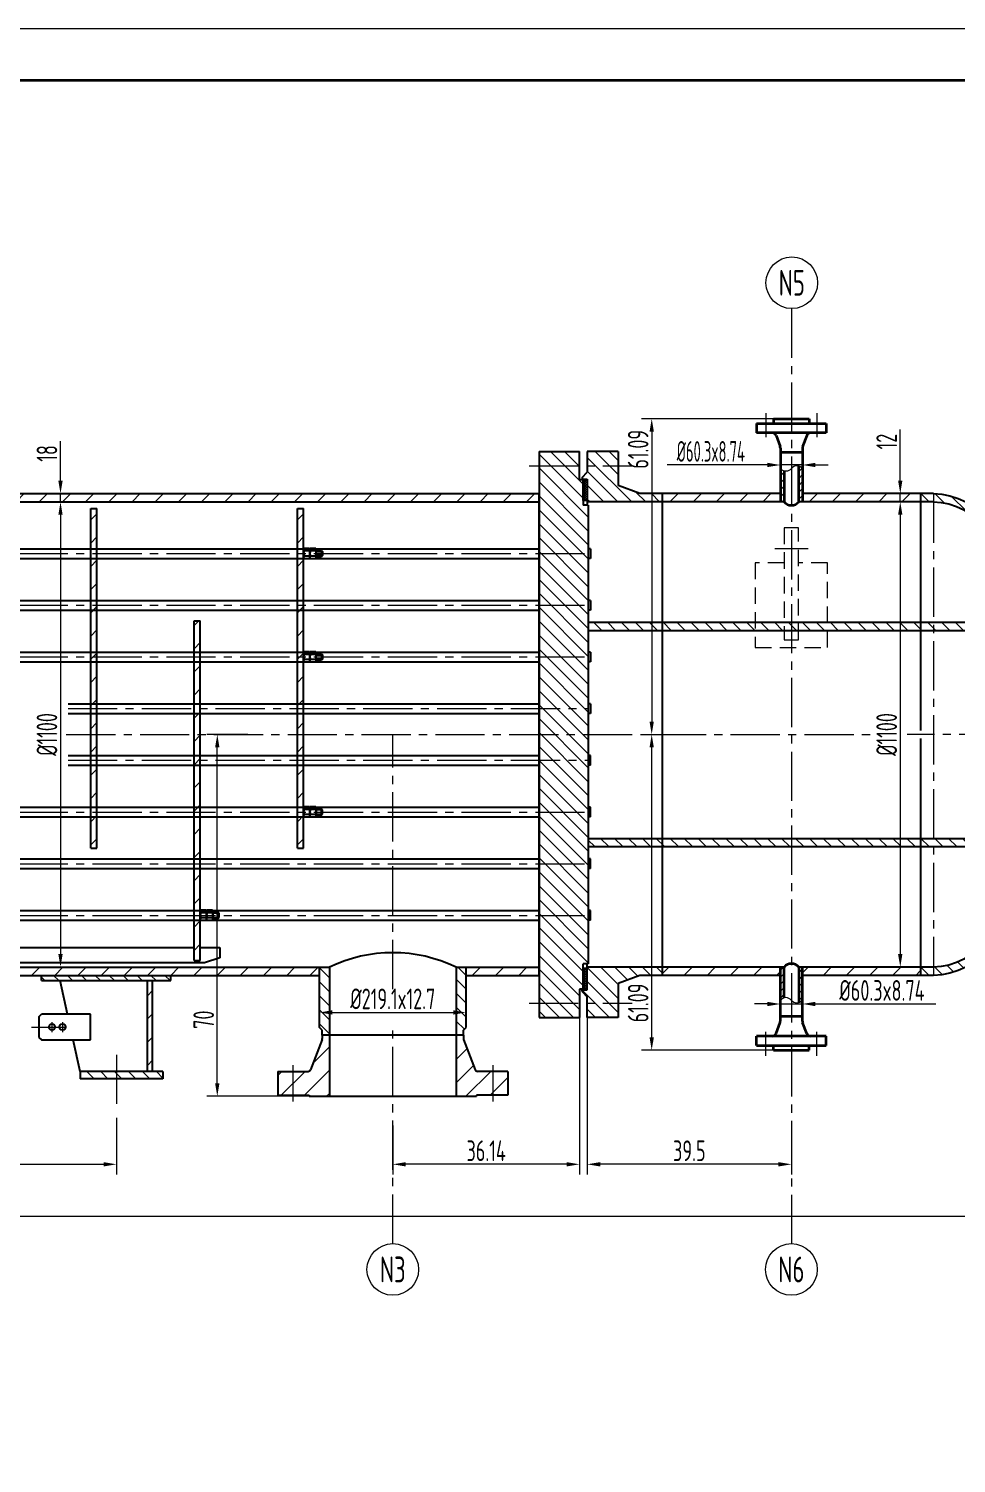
# Model space of a CAD drawing. Header units: millimetres. Extents: x 5765 to 6606, y -201 to 393.
# Drawn here: x 6143.3 to 6322.8, y 115.9 to 393.4 of the extents above; entities that cross this region are included whole.
import ezdxf
from ezdxf.enums import TextEntityAlignment as Align

# ---------------------------------------------------------------- set-up
doc = ezdxf.new("R2010")
doc.units = ezdxf.units.MM
doc.linetypes.add('CENTER2', pattern=[28.575, 19.05, -3.175, 3.175, -3.175])
doc.linetypes.add('DASHED2', pattern=[9.525, 6.35, -3.175])
for name, color, linetype, lineweight in [('1粗实线', 7, 'Continuous', 35), ('2细实线', 3, 'Continuous', 13), ('3中心线', 1, 'CENTER2', 13), ('4虚线', 4, 'DASHED2', 13), ('6剖面线', 6, 'Continuous', 13), ('7文本', 2, 'Continuous', 13), ('8标注', 3, 'Continuous', 13), ('9图表', 4, 'Continuous', 13)]:
    doc.layers.add(name, color=color, linetype=linetype, lineweight=lineweight)
doc.styles.add('lanpec', font='bpec_e.shx', dxfattribs={"width": 0.75, "bigfont": 'hztxt.shx'})
doc.styles.add('lanpec-dim', font='bpec_e.shx', dxfattribs={"width": 0.75})
doc.dimstyles.new('lanpec', dxfattribs={"dimtxt": 4, "dimasz": 2.5, "dimexe": 2, "dimexo": 0, "dimtad": 1, "dimdsep": 46, "dimtxsty": 'lanpec-dim', "dimcen": 2.5, "dimclrd": 256, "dimclre": 256, "dimclrt": 256, "dimazin": 0, "dimtfac": 1, "dimtmove": 0, "dimatfit": 3, "dimfxl": 1, "dimlwd": -1, "dimlwe": -1, "dimarcsym": 0})
doc.dimstyles.new('lanpec$0', dxfattribs={"dimscale": 10, "dimtxt": 4, "dimasz": 2.5, "dimexe": 2, "dimexo": 0, "dimtad": 1, "dimdec": 1, "dimdsep": 46, "dimtxsty": 'lanpec-dim', "dimcen": 0.09, "dimclrd": 256, "dimclre": 256, "dimclrt": 256, "dimadec": 1, "dimazin": 0, "dimtfac": 0.707, "dimtdec": 1, "dimtmove": 0, "dimatfit": 3, "dimfxl": 1, "dimarcsym": 0})
pattern_1 = [(45, (5981.8217, 1242.9723), (-2.245064, 2.245064), [])]
pattern_2 = [(135, (5996.1217, 1242.9723), (-1.3470384, -1.3470384), [])]
pattern_3 = [(45, (5996.1217, 1242.9723), (-2.245064, 2.245064), [])]
pattern_4 = [(45, (4350.70915, 1242.1213), (-0.6735192, 0.6735192), [])]
pattern_5 = [(135, (-637.41, 31.9584), (-1.3470384, -1.3470384), [])]

# ---------------------------------------------------------------- blocks, each defined once
blk = doc.blocks.new('A1')
at = {"layer": '1粗实线'}
blk.add_lwpolyline([(-816, 10), (-10, 10), (-10, 584), (-816, 584)], close=True, dxfattribs=at)
at = {"layer": '9图表'}
blk.add_lwpolyline([(-841, 0), (0, 0), (0, 594), (-841, 594)], close=True, dxfattribs=at)
blk = doc.blocks.new('*D58')
at = {"layer": '8标注', "transparency": 16777216}
for p, q in [((6149.42, 301.89), (6151.42, 301.89)), ((6149.42, 299.39), (6149.42, 214.39)), ((6149.42, 211.89), (6151.42, 211.89))]:
    blk.add_line(p, q, dxfattribs=at)
for points in [[(6149.01, 299.39), (6149.84, 299.39), (6149.42, 301.89)], [(6149.01, 214.39), (6149.84, 214.39), (6149.42, 211.89)]]:
    blk.add_solid(points, dxfattribs=at)
at = {"layer": 'Defpoints', "color": 0, "transparency": 16777216}
for p in [(6149.42, 301.89), (6149.42, 211.89), (6149.42, 211.89)]:
    blk.add_point(p, dxfattribs=at)
at = {"layer": '8标注', "transparency": 16777216, "insert": (6146.8, 256.89), "char_height": 4, "attachment_point": 5, "rotation": 90, "style": 'lanpec-dim'}
blk.add_mtext('%%C1100', dxfattribs=at)
blk = doc.blocks.new('*D59')
at = {"layer": '8标注', "transparency": 16777216}
for p, q in [((6149.42, 305.99), (6149.42, 313.61)), ((6153.42, 303.49), (6147.42, 303.49)), ((6149.42, 301.89), (6149.42, 303.49)), ((6153.42, 301.89), (6147.42, 301.89)), ((6149.42, 299.39), (6149.42, 296.89))]:
    blk.add_line(p, q, dxfattribs=at)
for points in [[(6149.01, 305.99), (6149.84, 305.99), (6149.42, 303.49)], [(6149.01, 299.39), (6149.84, 299.39), (6149.42, 301.89)]]:
    blk.add_solid(points, dxfattribs=at)
at = {"layer": 'Defpoints', "color": 0, "transparency": 16777216}
for p in [(6149.42, 303.49), (6153.42, 303.49), (6153.42, 301.89)]:
    blk.add_point(p, dxfattribs=at)
at = {"layer": '8标注', "transparency": 16777216, "insert": (6146.8, 311.27), "char_height": 4, "attachment_point": 5, "rotation": 90, "style": 'lanpec-dim'}
blk.add_mtext('18', dxfattribs=at)
blk = doc.blocks.new('*D64')
at = {"layer": '8标注', "transparency": 16777216}
for p, q in [((6199.56, 203.11), (6199.56, 205.11)), ((6202.06, 203.11), (6225.43, 203.11)), ((6227.93, 201.72), (6227.93, 205.11))]:
    blk.add_line(p, q, dxfattribs=at)
for points in [[(6202.06, 203.53), (6202.06, 202.69), (6199.56, 203.11)], [(6225.43, 203.53), (6225.43, 202.69), (6227.93, 203.11)]]:
    blk.add_solid(points, dxfattribs=at)
at = {"layer": 'Defpoints', "color": 0, "transparency": 16777216}
for p in [(6199.56, 203.11), (6227.93, 203.11), (6227.93, 201.72)]:
    blk.add_point(p, dxfattribs=at)
at = {"layer": '8标注', "transparency": 16777216, "insert": (6213.74, 205.74), "char_height": 4, "attachment_point": 5, "style": 'lanpec-dim'}
blk.add_mtext('%%C219.1x12.7', dxfattribs=at)
blk = doc.blocks.new('*D66')
at = {"layer": '8标注', "transparency": 16777216}
for p, q in [((6311.96, 301.89), (6313.96, 301.89)), ((6311.96, 299.39), (6311.96, 214.39)), ((6311.96, 211.89), (6313.96, 211.89))]:
    blk.add_line(p, q, dxfattribs=at)
for points in [[(6311.54, 299.39), (6312.37, 299.39), (6311.96, 301.89)], [(6311.54, 214.39), (6312.37, 214.39), (6311.96, 211.89)]]:
    blk.add_solid(points, dxfattribs=at)
at = {"layer": 'Defpoints', "color": 0, "transparency": 16777216}
for p in [(6311.96, 301.89), (6311.96, 211.89), (6311.96, 211.89)]:
    blk.add_point(p, dxfattribs=at)
at = {"layer": '8标注', "transparency": 16777216, "insert": (6309.33, 256.89), "char_height": 4, "attachment_point": 5, "rotation": 90, "style": 'lanpec-dim'}
blk.add_mtext('%%C1100', dxfattribs=at)
blk = doc.blocks.new('*D67')
at = {"layer": '8标注', "transparency": 16777216}
for p, q in [((6311.96, 305.99), (6311.96, 315.91)), ((6308.53, 303.49), (6313.96, 303.49)), ((6311.96, 301.89), (6311.96, 303.49)), ((6308.53, 301.89), (6313.96, 301.89)), ((6311.96, 299.39), (6311.96, 296.89))]:
    blk.add_line(p, q, dxfattribs=at)
for points in [[(6311.54, 305.99), (6312.37, 305.99), (6311.96, 303.49)], [(6311.54, 299.39), (6312.37, 299.39), (6311.96, 301.89)]]:
    blk.add_solid(points, dxfattribs=at)
at = {"layer": 'Defpoints', "color": 0, "transparency": 16777216}
for p in [(6308.53, 303.49), (6311.96, 303.49), (6308.53, 301.89)]:
    blk.add_point(p, dxfattribs=at)
at = {"layer": '8标注', "transparency": 16777216, "insert": (6309.33, 313.56), "char_height": 4, "attachment_point": 5, "rotation": 90, "style": 'lanpec-dim'}
blk.add_mtext('12', dxfattribs=at)
blk = doc.blocks.new('*D44')
at = {"layer": '8标注', "transparency": 16777216}
for p, q in [((6288.75, 204.75), (6288.75, 206.75)), ((6293.02, 203.69), (6293.02, 206.75)), ((6286.25, 204.75), (6283.75, 204.75)), ((6288.75, 204.75), (6293.02, 204.75)), ((6295.52, 204.75), (6318.83, 204.75))]:
    blk.add_line(p, q, dxfattribs=at)
for points in [[(6286.25, 205.16), (6286.25, 204.33), (6288.75, 204.75)], [(6295.52, 205.16), (6295.52, 204.33), (6293.02, 204.75)]]:
    blk.add_solid(points, dxfattribs=at)
at = {"layer": 'Defpoints', "color": 0, "transparency": 16777216}
for p in [(6288.75, 204.75), (6288.75, 204.75), (6293.02, 203.69)]:
    blk.add_point(p, dxfattribs=at)
at = {"layer": '8标注', "transparency": 16777216, "insert": (6308.42, 207.37), "char_height": 4, "attachment_point": 5, "style": 'lanpec-dim'}
blk.add_mtext('%%C60.3x8.74', dxfattribs=at)
blk = doc.blocks.new('管口号')
at = {"layer": '2细实线'}
blk.add_circle((0, 5), 5, dxfattribs=at)
at = {"layer": '7文本', "style": 'lanpec', "width": 0.75}
blk.add_attdef('N', text='', height=5, dxfattribs=at).set_placement((0, 5), align=Align.MIDDLE_CENTER)
blk = doc.blocks.new('*D70')
at = {"layer": '8标注', "transparency": 16777216}
for p, q in [((5837.39, 256.89), (5837.39, 161.68)), ((6342.48, 256.89), (6342.48, 161.68)), ((5839.89, 163.68), (6339.98, 163.68))]:
    blk.add_line(p, q, dxfattribs=at)
for points in [[(5839.89, 164.1), (5839.89, 163.26), (5837.39, 163.68)], [(6339.98, 164.1), (6339.98, 163.26), (6342.48, 163.68)]]:
    blk.add_solid(points, dxfattribs=at)
at = {"layer": 'Defpoints', "color": 0, "transparency": 16777216}
for p in [(5837.39, 256.89), (6342.48, 256.89), (6342.48, 163.68)]:
    blk.add_point(p, dxfattribs=at)
at = {"layer": '8标注', "transparency": 16777216, "insert": (6089.94, 166.3), "char_height": 4, "attachment_point": 5, "style": 'lanpec-dim'}
blk.add_mtext('505.09', dxfattribs=at)
blk = doc.blocks.new('*D45')
at = {"layer": '8标注', "transparency": 16777216}
for p, q in [((6160.25, 182.73), (6160.25, 171.73)), ((6019.62, 173.73), (6019.62, 175.73)), ((6022.12, 173.73), (6157.75, 173.73))]:
    blk.add_line(p, q, dxfattribs=at)
for points in [[(6022.12, 174.15), (6022.12, 173.31), (6019.62, 173.73)], [(6157.75, 174.15), (6157.75, 173.31), (6160.25, 173.73)]]:
    blk.add_solid(points, dxfattribs=at)
at = {"layer": 'Defpoints', "color": 0, "transparency": 16777216}
for p in [(6160.25, 182.73), (6019.62, 173.73), (6160.25, 173.73)]:
    blk.add_point(p, dxfattribs=at)
at = {"layer": '8标注', "transparency": 16777216, "insert": (6089.94, 176.35), "char_height": 4, "attachment_point": 5, "style": 'lanpec-dim'}
blk.add_mtext('140.63', dxfattribs=at)
blk = doc.blocks.new('*D47')
at = {"layer": '8标注', "transparency": 16777216}
for p, q in [((6251.38, 202.14), (6251.38, 171.73)), ((6290.88, 179.81), (6290.88, 171.73)), ((6288.38, 173.73), (6253.88, 173.73))]:
    blk.add_line(p, q, dxfattribs=at)
for points in [[(6253.88, 174.15), (6253.88, 173.31), (6251.38, 173.73)], [(6288.38, 174.15), (6288.38, 173.31), (6290.88, 173.73)]]:
    blk.add_solid(points, dxfattribs=at)
at = {"layer": 'Defpoints', "color": 0, "transparency": 16777216}
for p in [(6251.38, 202.14), (6290.88, 179.81), (6251.38, 173.73)]:
    blk.add_point(p, dxfattribs=at)
at = {"layer": '8标注', "transparency": 16777216, "insert": (6271.13, 176.35), "char_height": 4, "attachment_point": 5, "style": 'lanpec-dim'}
blk.add_mtext('39.5', dxfattribs=at)
blk = doc.blocks.new('*D48')
at = {"layer": '8标注', "transparency": 16777216}
for p, q in [((6249.88, 202.14), (6249.88, 171.73)), ((6213.74, 181.25), (6213.74, 171.73)), ((6247.38, 173.73), (6216.24, 173.73))]:
    blk.add_line(p, q, dxfattribs=at)
for points in [[(6216.24, 174.15), (6216.24, 173.31), (6213.74, 173.73)], [(6247.38, 174.15), (6247.38, 173.31), (6249.88, 173.73)]]:
    blk.add_solid(points, dxfattribs=at)
at = {"layer": 'Defpoints', "color": 0, "transparency": 16777216}
for p in [(6249.88, 202.14), (6213.74, 181.25), (6213.74, 173.73)]:
    blk.add_point(p, dxfattribs=at)
at = {"layer": '8标注', "transparency": 16777216, "insert": (6231.81, 176.35), "char_height": 4, "attachment_point": 5, "style": 'lanpec-dim'}
blk.add_mtext('36.14', dxfattribs=at)
blk = doc.blocks.new('*D53')
at = {"layer": '8标注', "transparency": 16777216}
for p, q in [((6185.71, 256.89), (6177.77, 256.89)), ((6179.77, 189.39), (6179.77, 254.39)), ((6198.68, 186.89), (6177.77, 186.89))]:
    blk.add_line(p, q, dxfattribs=at)
for points in [[(6179.35, 254.39), (6180.19, 254.39), (6179.77, 256.89)], [(6179.35, 189.39), (6180.19, 189.39), (6179.77, 186.89)]]:
    blk.add_solid(points, dxfattribs=at)
at = {"layer": 'Defpoints', "color": 0, "transparency": 16777216}
for p in [(6179.77, 256.89), (6185.71, 256.89), (6198.68, 186.89)]:
    blk.add_point(p, dxfattribs=at)
at = {"layer": '8标注', "transparency": 16777216, "insert": (6177.15, 201.71), "char_height": 4, "attachment_point": 5, "rotation": 90, "style": 'lanpec-dim'}
blk.add_mtext('70', dxfattribs=at)
blk = doc.blocks.new('*D54')
at = {"layer": '8标注', "transparency": 16777216}
for p, q in [((6287.45, 317.98), (6261.85, 317.98)), ((6263.85, 315.48), (6263.85, 259.39)), ((6262.51, 256.89), (6265.85, 256.89))]:
    blk.add_line(p, q, dxfattribs=at)
for points in [[(6263.43, 315.48), (6264.27, 315.48), (6263.85, 317.98)], [(6263.43, 259.39), (6264.27, 259.39), (6263.85, 256.89)]]:
    blk.add_solid(points, dxfattribs=at)
at = {"layer": 'Defpoints', "color": 0, "transparency": 16777216}
for p in [(6287.45, 317.98), (6262.51, 256.89), (6263.85, 256.89)]:
    blk.add_point(p, dxfattribs=at)
at = {"layer": '8标注', "transparency": 16777216, "insert": (6261.23, 312.07), "char_height": 4, "attachment_point": 5, "rotation": 90, "style": 'lanpec-dim'}
blk.add_mtext('61.09', dxfattribs=at)
blk = doc.blocks.new('*D55')
at = {"layer": '8标注', "transparency": 16777216}
for p, q in [((6262.51, 256.89), (6265.85, 256.89)), ((6263.85, 198.3), (6263.85, 254.39)), ((6288.23, 195.8), (6261.85, 195.8))]:
    blk.add_line(p, q, dxfattribs=at)
for points in [[(6263.43, 254.39), (6264.27, 254.39), (6263.85, 256.89)], [(6263.43, 198.3), (6264.27, 198.3), (6263.85, 195.8)]]:
    blk.add_solid(points, dxfattribs=at)
at = {"layer": 'Defpoints', "color": 0, "transparency": 16777216}
for p in [(6262.51, 256.89), (6263.85, 256.89), (6288.23, 195.8)]:
    blk.add_point(p, dxfattribs=at)
at = {"layer": '8标注', "transparency": 16777216, "insert": (6261.23, 204.95), "char_height": 4, "attachment_point": 5, "rotation": 90, "style": 'lanpec-dim'}
blk.add_mtext('61.09', dxfattribs=at)
blk = doc.blocks.new('*D57')
at = {"layer": '8标注', "transparency": 16777216}
for p, q in [((6288.75, 309.03), (6288.75, 311.03)), ((6286.25, 309.03), (6266.85, 309.03)), ((6293.02, 309.03), (6288.75, 309.03)), ((6293.02, 310.09), (6293.02, 307.03)), ((6295.52, 309.03), (6298.02, 309.03))]:
    blk.add_line(p, q, dxfattribs=at)
for points in [[(6286.25, 309.45), (6286.25, 308.62), (6288.75, 309.03)], [(6295.52, 309.45), (6295.52, 308.62), (6293.02, 309.03)]]:
    blk.add_solid(points, dxfattribs=at)
at = {"layer": 'Defpoints', "color": 0, "transparency": 16777216}
for p in [(6288.75, 309.03), (6288.75, 309.03), (6293.02, 310.09)]:
    blk.add_point(p, dxfattribs=at)
at = {"layer": '8标注', "transparency": 16777216, "insert": (6275.3, 311.66), "char_height": 4, "attachment_point": 5, "style": 'lanpec-dim'}
blk.add_mtext('{\\W0.6;%%C60.3x8.74}', dxfattribs=at)

msp = doc.modelspace()

# ---------------------------------------------------------------- hatches: boundary and pattern name
at = {"layer": '6剖面线'}
h = msp.add_hatch(dxfattribs=at)
h.set_pattern_fill('ANSI31', color=256, scale=0.6, angle=90, style=0)
h.set_pattern_definition([(135, (721.97, -343.5716), (-1.3470384, -1.3470384), [])])
h.paths.add_polyline_path([(6242.084, 311.639), (6249.884, 311.639), (6249.884, 308.889), (6242.084, 308.889)])
h.paths.add_polyline_path([(6242.084, 303.489), (6242.084, 308.889), (6249.884, 308.889), (6249.884, 306.139), (6250.584, 306.139), (6250.584, 302.139), (6250.584, 301.239), (6251.584, 301.239), (6251.584, 291.889), (6242.084, 291.889)])
h.paths.add_polyline_path([(6242.084, 291.889), (6251.584, 291.889), (6251.584, 281.889), (6242.084, 281.889)])
h.paths.add_polyline_path([(6242.084, 281.889), (6251.584, 281.889), (6251.584, 271.889), (6242.084, 271.889)])
h.paths.add_polyline_path([(6242.084, 271.889), (6251.584, 271.889), (6251.584, 261.889), (6242.084, 261.889)])
h.paths.add_polyline_path([(6242.084, 261.889), (6251.584, 261.889), (6251.584, 256.889), (6242.084, 256.889)])
h.paths.add_polyline_path([(6242.084, 256.889), (6251.584, 256.889), (6251.584, 251.889), (6242.084, 251.889)])
h.paths.add_polyline_path([(6242.084, 251.889), (6251.584, 251.889), (6251.584, 241.889), (6242.084, 241.889)])
h.paths.add_polyline_path([(6242.084, 241.889), (6251.584, 241.889), (6251.584, 231.889), (6242.084, 231.889)])
h.paths.add_polyline_path([(6242.084, 231.889), (6251.584, 231.889), (6251.584, 221.889), (6242.084, 221.889)])
h.paths.add_polyline_path([(6242.084, 221.889), (6251.584, 221.889), (6251.584, 212.539), (6250.584, 212.539), (6250.584, 207.639), (6249.884, 207.639), (6249.884, 204.889), (6242.084, 204.889)])
h.paths.add_polyline_path([(6242.084, 204.889), (6249.884, 204.889), (6249.884, 202.139), (6242.084, 202.139)])
h = msp.add_hatch(dxfattribs=at)
h.set_pattern_fill('ANSI31', color=256, scale=0.6, angle=90, style=0)
h.set_pattern_definition([(135, (-65381.8216, -31473.8235), (-1.34703842, -1.34703842), [])])
h.paths.add_polyline_path([(6251.384, 308.889), (6251.384, 311.639), (6257.384, 311.639), (6257.384, 308.889)])
h.paths.add_polyline_path([(6257.384, 308.889), (6257.384, 305.089), (6261.584, 303.489), (6265.884, 303.489), (6265.884, 301.889), (6251.384, 301.889), (6251.384, 306.289), (6250.384, 306.289), (6250.384, 306.639), (6251.384, 307.639), (6251.384, 308.889)])
h = msp.add_hatch(dxfattribs=at)
h.set_pattern_fill('ANSI31', color=256, scale=0.3, style=0)
h.set_pattern_definition(pattern_4)
h.paths.add_polyline_path([(6292.3, 308.829, -0.1674325), (6293.02, 308.341), (6293.02, 301.889), (6292.3, 301.889)])
h.paths.add_polyline_path([(6288.748, 308.341, 0.1674325), (6289.468, 307.853), (6289.468, 301.889), (6288.748, 301.889)])
h = msp.add_hatch(dxfattribs=at)
h.set_pattern_fill('ANSI37', color=256, scale=0.1, style=0)
h.set_pattern_definition([(45, (4714.00433, 1235.7522), (-0.224506403, 0.224506403), []), (135, (4714.00433, 1235.7522), (-0.224506403, -0.224506403), [])])
h.paths.add_polyline_path([(6251.384, 302.139), (6250.584, 302.139), (6250.584, 306.139), (6251.384, 306.139)])
h = msp.add_hatch(dxfattribs=at)
h.set_pattern_fill('ANSI31', color=256, style=0)
h.set_pattern_definition(pattern_1)
h.paths.add_polyline_path([(6215.879, 303.489), (6215.879, 301.889), (6242.084, 301.889), (6242.084, 303.489)])
h.paths.add_polyline_path([(6215.879, 301.889), (6215.879, 303.489), (6040.832, 303.489), (6040.832, 301.889)])
h = msp.add_hatch(dxfattribs=at)
h.set_pattern_fill('ANSI31', color=256, style=0)
h.set_pattern_definition(pattern_3)
h.paths.add_polyline_path([(6293.02, 303.489), (6293.02, 301.889), (6315.884, 301.889), (6315.884, 303.489)])
h.paths.add_polyline_path([(6288.748, 301.889), (6288.748, 303.489), (6265.884, 303.489), (6265.884, 301.889)])
h = msp.add_hatch(dxfattribs=at)
h.set_pattern_fill('ANSI31', color=256, scale=0.6, angle=90, style=0)
h.set_pattern_definition(pattern_2)
edge = h.paths.add_edge_path()
edge.add_ellipse((6318.384, 256.889), major_axis=(0, 45), ratio=0.5, start_angle=270, end_angle=360)
edge.add_line((6318.384, 301.889), (6318.384, 303.489))
edge.add_ellipse((6318.384, 256.889), major_axis=(0, 46.6), ratio=0.5171674, start_angle=270, end_angle=360, ccw=False)
edge.add_line((6342.484, 256.889), (6340.884, 256.889))
h.paths.add_polyline_path([(6315.884, 301.889), (6315.884, 303.489), (6318.384, 303.489), (6318.384, 301.889)])
edge = h.paths.add_edge_path()
edge.add_ellipse((6318.384, 256.889), major_axis=(0, 45), ratio=0.5, start_angle=180, end_angle=270)
edge.add_line((6340.884, 256.889), (6342.484, 256.889))
edge.add_ellipse((6318.384, 256.889), major_axis=(0, 46.6), ratio=0.5171674, start_angle=180, end_angle=270, ccw=False)
edge.add_line((6318.384, 210.289), (6318.384, 211.889))
h.paths.add_polyline_path([(6318.384, 211.889), (6318.384, 210.289), (6315.884, 210.289), (6315.884, 211.889)])
h = msp.add_hatch(dxfattribs=at)
h.set_pattern_fill('ANSI31', color=256, style=0)
h.set_pattern_definition(pattern_1)
h.paths.add_polyline_path([(6155.284, 234.889), (6156.484, 234.889), (6156.484, 300.589), (6155.284, 300.589)])
h = msp.add_hatch(dxfattribs=at)
h.set_pattern_fill('ANSI31', color=256, style=0)
h.set_pattern_definition([(45, (6021.8217, 1242.9723), (-2.245064, 2.245064), [])])
h.paths.add_polyline_path([(6195.284, 234.889), (6196.484, 234.889), (6196.484, 300.589), (6195.284, 300.589)])
h = msp.add_hatch(dxfattribs=at)
h.set_pattern_fill('ANSI31', color=256, style=0)
h.set_pattern_definition(pattern_1)
h.paths.add_polyline_path([(6176.484, 278.889), (6175.284, 278.889), (6175.284, 213.189), (6176.484, 213.189)])
h = msp.add_hatch(dxfattribs=at)
h.set_pattern_fill('ANSI31', color=256, scale=0.6, angle=90, style=0)
h.set_pattern_definition(pattern_5)
h.paths.add_polyline_path([(6297.473, 278.589), (6269.973, 278.589), (6269.973, 277.789), (6297.473, 277.789)])
h.paths.add_polyline_path([(6297.473, 277.789), (6269.973, 277.789), (6269.973, 276.989), (6297.473, 276.989)])
h.paths.add_polyline_path([(6322.473, 278.589), (6297.473, 278.589), (6297.473, 277.789), (6322.473, 277.789)])
h.paths.add_polyline_path([(6322.473, 277.789), (6297.473, 277.789), (6297.473, 276.989), (6322.473, 276.989)])
h.paths.add_polyline_path([(6338.095, 278.589), (6322.473, 278.589), (6322.473, 277.789), (6338.301, 277.823)])
h.paths.add_polyline_path([(6338.301, 277.823), (6322.473, 277.789), (6322.473, 276.989), (6338.515, 276.989)])
h.paths.add_polyline_path([(6251.584, 277.789), (6251.584, 276.989), (6269.973, 276.989), (6269.973, 277.789)])
h.paths.add_polyline_path([(6251.584, 278.589), (6251.584, 277.789), (6269.973, 277.789), (6269.973, 278.589)])
h = msp.add_hatch(dxfattribs=at)
h.set_pattern_fill('ANSI31', color=256, scale=0.6, angle=90, style=0)
h.set_pattern_definition(pattern_5)
h.paths.add_polyline_path([(6297.473, 235.189), (6269.973, 235.189), (6269.973, 235.989), (6297.473, 235.989)])
h.paths.add_polyline_path([(6297.473, 235.989), (6269.973, 235.989), (6269.973, 236.789), (6297.473, 236.789)])
h.paths.add_polyline_path([(6322.473, 235.189), (6297.473, 235.189), (6297.473, 235.989), (6322.473, 235.989)])
h.paths.add_polyline_path([(6322.473, 235.989), (6297.473, 235.989), (6297.473, 236.789), (6322.473, 236.789)])
h.paths.add_polyline_path([(6338.095, 235.189), (6322.473, 235.189), (6322.473, 235.989), (6338.301, 235.956)])
h.paths.add_polyline_path([(6338.301, 235.956), (6322.473, 235.989), (6322.473, 236.789), (6338.515, 236.789)])
h.paths.add_polyline_path([(6251.584, 235.989), (6251.584, 236.789), (6269.973, 236.789), (6269.973, 235.989)])
h.paths.add_polyline_path([(6251.584, 235.189), (6251.584, 235.989), (6269.973, 235.989), (6269.973, 235.189)])
h = msp.add_hatch(dxfattribs=at)
h.set_pattern_fill('ANSI31', color=256, style=0)
h.set_pattern_definition([(45, (4699.7043, 1235.7522), (-2.245064, 2.245064), [])])
h.paths.add_polyline_path([(6242.084, 211.889), (6227.927, 211.889), (6227.927, 210.289), (6242.084, 210.289)])
h.paths.add_polyline_path([(6199.559, 210.289), (6199.559, 211.889), (6040.832, 211.889), (6040.832, 210.289), (6113.511, 210.289), (6114.425, 210.289), (6116.139, 210.289), (6117.993, 210.289), (6118.767, 210.289)])
h = msp.add_hatch(dxfattribs=at)
h.set_pattern_fill('ANSI31', color=256, scale=0.6, angle=90, style=0)
h.set_pattern_definition([(135, (6199.7634, 203.4235), (-1.34704, -1.34704), [])])
h.paths.add_polyline_path([(6200.093, 211.889), (6199.559, 211.889), (6199.559, 200.184), (6200.093, 199.65)])
h.paths.add_polyline_path([(6227.927, 211.889), (6227.393, 211.889), (6227.393, 199.65), (6227.927, 200.184)])
h.paths.add_polyline_path([(6201.493, 198.689), (6200.093, 198.689), (6200.093, 211.889), (6201.493, 211.889)])
h.paths.add_polyline_path([(6227.393, 198.689), (6225.993, 198.689), (6225.993, 211.889), (6227.393, 211.889)])
h = msp.add_hatch(dxfattribs=at)
h.set_pattern_fill('ANSI31', color=256, scale=0.6, angle=90, style=0)
h.set_pattern_definition(pattern_2)
h.paths.add_polyline_path([(6265.884, 211.889), (6265.884, 210.289), (6261.584, 210.289), (6257.384, 208.689), (6257.384, 204.889), (6251.384, 204.889), (6251.384, 206.139), (6250.384, 207.139), (6250.384, 207.489), (6251.384, 207.489), (6251.384, 211.889)])
h.paths.add_polyline_path([(6257.384, 204.889), (6257.384, 202.139), (6251.384, 202.139), (6251.384, 204.889)])
h = msp.add_hatch(dxfattribs=at)
h.set_pattern_fill('ANSI37', color=256, scale=0.1, style=0)
h.set_pattern_definition([(315, (-65381.82156, 31987.6019), (-0.224506403, -0.224506403), []), (225, (-65381.82156, 31987.6019), (-0.224506403, 0.224506403), [])])
h.paths.add_polyline_path([(6251.384, 207.639), (6250.584, 207.639), (6250.584, 211.639), (6251.384, 211.639)])
h = msp.add_hatch(dxfattribs=at)
h.set_pattern_fill('ANSI31', color=256, style=0)
h.set_pattern_definition(pattern_3)
h.paths.add_polyline_path([(6293.02, 210.289), (6293.02, 211.889), (6315.884, 211.889), (6315.884, 210.289)])
h.paths.add_polyline_path([(6288.748, 211.889), (6288.748, 210.289), (6265.884, 210.289), (6265.884, 211.889)])
h = msp.add_hatch(dxfattribs=at)
h.set_pattern_fill('ANSI31', color=256, scale=0.3, style=0)
h.set_pattern_definition(pattern_4)
h.paths.add_polyline_path([(6292.3, 204.95, 0.1674325), (6293.02, 205.438), (6293.02, 211.889), (6292.3, 211.889)])
h.paths.add_polyline_path([(6288.748, 205.438, -0.1674325), (6289.468, 205.925), (6289.468, 211.889), (6288.748, 211.889)])
h = msp.add_hatch(dxfattribs=at)
h.set_pattern_fill('ANSI31', color=256, scale=0.6, angle=90, style=0)
h.set_pattern_definition([(135, (6159.3044, 209.8353), (-1.34704, -1.34704), [])])
h.paths.add_polyline_path([(6163.118, 210.289), (6157.863, 210.289), (6157.863, 209.289), (6163.118, 209.289)])
h.paths.add_polyline_path([(6157.863, 209.289), (6157.863, 210.289), (6145.753, 210.289), (6145.753, 209.289)])
h.paths.add_polyline_path([(6163.118, 210.289), (6163.118, 209.289), (6170.753, 209.289), (6170.753, 210.289)])
h = msp.add_hatch(dxfattribs=at)
h.set_pattern_fill('ANSI31', color=256, style=0)
h.set_pattern_definition([(45, (4744.0555, 1235.7522), (-2.245064, 2.245064), [])])
h.paths.add_polyline_path([(6167.253, 209.289), (6166.253, 209.289), (6166.253, 191.689), (6167.253, 191.689)])
h = msp.add_hatch(dxfattribs=at)
h.set_pattern_fill('ANSI31', color=256, style=0)
h.set_pattern_definition(pattern_1)
h.paths.add_polyline_path([(6233.113, 191.699), (6231.613, 191.699), (6231.613, 187.089), (6233.113, 187.089)])
h.paths.add_polyline_path([(6234.613, 191.699), (6233.113, 191.699), (6233.113, 187.089), (6234.613, 187.089)])
h.paths.add_polyline_path([(6231.613, 187.089), (6229.933, 187.089), (6229.933, 186.889), (6225.993, 186.889), (6225.993, 198.689), (6227.393, 198.689), (6227.393, 198.081, 0.09138), (6227.426, 197.903), (6229.67, 192.021, 0.3110597), (6230.137, 191.699), (6231.613, 191.699)])
h.paths.add_polyline_path([(6235.993, 187.089), (6234.613, 187.089), (6234.613, 191.699), (6235.993, 191.699)])
h.paths.add_polyline_path([(6201.493, 186.889), (6197.553, 186.889), (6197.553, 187.089), (6194.373, 187.089), (6194.373, 191.699), (6197.349, 191.699, 0.3110597), (6197.816, 192.021), (6200.06, 197.903, 0.09138), (6200.093, 198.081), (6200.093, 198.689), (6201.493, 198.689)])
h.paths.add_polyline_path([(6194.373, 187.089), (6191.493, 187.089), (6191.493, 191.699), (6194.373, 191.699)])
h = msp.add_hatch(dxfattribs=at)
h.set_pattern_fill('ANSI31', color=256, scale=0.6, angle=90, style=0)
h.set_pattern_definition([(135, (4744.0555, 1235.7522), (-1.3470384, -1.3470384), [])])
h.paths.add_polyline_path([(6169.253, 190.289), (6169.253, 191.689), (6160.253, 191.689), (6160.253, 190.289)])
h.paths.add_polyline_path([(6160.253, 190.289), (6160.253, 191.689), (6153.253, 191.689), (6153.253, 190.289)])

# ---------------------------------------------------------------- linework, layer by layer
for p, q in [((6242.084, 311.639), (6242.084, 303.489)), ((6242.084, 311.639), (6249.884, 311.639)), ((6249.884, 306.139), (6249.884, 311.639)), ((6251.384, 311.639), (6251.384, 307.639)), ((6257.384, 311.639), (6251.384, 311.639)), ((6257.384, 311.639), (6257.384, 305.089)), ((6250.584, 306.139), (6249.884, 306.139)), ((6250.584, 306.139), (6249.884, 306.139)), ((6250.384, 306.639), (6251.384, 307.639)), ((6250.384, 306.639), (6250.384, 306.139)), ((6250.384, 306.289), (6251.384, 306.289)), ((6250.584, 306.139), (6250.584, 301.239)), ((6251.384, 306.289), (6251.384, 301.239)), ((6040.832, 303.489), (6215.879, 303.489)), ((6215.879, 303.489), (6242.084, 303.489)), ((6242.084, 210.289), (6242.084, 303.489)), ((6242.084, 303.489), (6242.084, 202.139)), ((6261.584, 303.489), (6257.384, 305.089)), ((6265.884, 303.489), (6261.584, 303.489)), ((6265.884, 303.489), (6265.884, 256.889)), ((6288.748, 303.489), (6265.884, 303.489)), ((6315.884, 303.489), (6293.02, 303.489)), ((6318.384, 303.489), (6315.884, 303.489)), ((6315.884, 303.489), (6315.884, 257.689)), ((6040.832, 301.889), (6215.159, 301.889)), ((6155.284, 234.889), (6155.284, 300.589)), ((6155.284, 300.589), (6156.484, 300.589)), ((6156.484, 234.889), (6156.484, 300.589)), ((6195.284, 234.889), (6195.284, 300.589)), ((6195.284, 300.589), (6196.484, 300.589)), ((6196.484, 234.889), (6196.484, 300.589)), ((6215.159, 301.889), (6242.084, 301.889)), ((6251.584, 301.239), (6250.584, 301.239)), ((6265.884, 301.889), (6251.384, 301.889)), ((6251.584, 301.239), (6251.584, 212.539)), ((6289.468, 301.889), (6265.884, 301.889)), ((6315.884, 301.889), (6292.3, 301.889)), ((6318.384, 301.889), (6315.884, 301.889)), ((6040.832, 292.839), (6242.084, 292.839)), ((6196.484, 292.839), (6200.334, 292.839)), ((6196.484, 291.139), (6196.484, 292.639)), ((6197.633, 292.889), (6196.555, 292.889)), ((6197.633, 292.389), (6196.555, 292.389)), ((6197.704, 291.139), (6197.704, 292.639)), ((6197.704, 291.139), (6197.704, 292.639)), ((6198.853, 292.889), (6197.775, 292.889)), ((6198.853, 292.389), (6197.775, 292.389)), ((6198.924, 291.139), (6198.924, 292.639)), ((6198.924, 292.489), (6199.924, 292.489)), ((6198.924, 292.289), (6200.124, 292.289)), ((6200.124, 291.489), (6198.924, 291.489)), ((6199.924, 292.489), (6200.124, 292.289)), ((6199.924, 292.489), (6199.924, 291.289)), ((6200.124, 291.489), (6199.924, 291.289)), ((6200.124, 292.289), (6200.124, 291.489)), ((6252.034, 292.839), (6251.584, 292.839)), ((6252.034, 292.839), (6252.034, 290.939)), ((6040.832, 290.939), (6242.084, 290.939)), ((6196.484, 290.939), (6200.334, 290.939)), ((6197.633, 291.389), (6196.555, 291.389)), ((6197.633, 290.889), (6196.555, 290.889)), ((6198.853, 291.389), (6197.775, 291.389)), ((6198.853, 290.889), (6197.775, 290.889)), ((6199.924, 291.289), (6198.924, 291.289)), ((6252.034, 290.939), (6251.584, 290.939)), ((6040.832, 282.839), (6242.084, 282.839)), ((6040.832, 280.939), (6242.084, 280.939)), ((6252.034, 282.839), (6251.584, 282.839)), ((6252.034, 280.939), (6251.584, 280.939)), ((6252.034, 282.839), (6252.034, 280.939)), ((6175.284, 213.189), (6175.284, 278.889)), ((6175.284, 278.889), (6176.484, 278.889)), ((6176.484, 213.189), (6176.484, 278.889)), ((6251.584, 278.589), (6338.095, 278.589)), ((6251.584, 276.989), (6338.515, 276.989)), ((6040.832, 272.839), (6242.084, 272.839)), ((6196.484, 272.839), (6200.334, 272.839)), ((6196.484, 271.139), (6196.484, 272.639)), ((6197.633, 272.889), (6196.555, 272.889)), ((6197.633, 272.389), (6196.555, 272.389)), ((6197.704, 271.139), (6197.704, 272.639)), ((6197.704, 271.139), (6197.704, 272.639)), ((6198.853, 272.889), (6197.775, 272.889)), ((6198.853, 272.389), (6197.775, 272.389)), ((6198.924, 271.139), (6198.924, 272.639)), ((6198.924, 272.489), (6199.924, 272.489)), ((6198.924, 272.289), (6200.124, 272.289)), ((6199.924, 272.489), (6200.124, 272.289)), ((6199.924, 272.489), (6199.924, 271.289)), ((6200.124, 272.289), (6200.124, 271.489)), ((6252.034, 272.839), (6251.584, 272.839)), ((6252.034, 272.839), (6252.034, 270.939)), ((6040.832, 270.939), (6242.084, 270.939)), ((6196.484, 270.939), (6200.334, 270.939)), ((6197.633, 271.389), (6196.555, 271.389)), ((6197.633, 270.889), (6196.555, 270.889)), ((6198.853, 271.389), (6197.775, 271.389)), ((6198.853, 270.889), (6197.775, 270.889)), ((6200.124, 271.489), (6198.924, 271.489)), ((6199.924, 271.289), (6198.924, 271.289)), ((6200.124, 271.489), (6199.924, 271.289)), ((6252.034, 270.939), (6251.584, 270.939)), ((6150.881, 262.839), (6242.084, 262.839)), ((6150.881, 260.939), (6242.084, 260.939)), ((6252.034, 262.839), (6251.584, 262.839)), ((6252.034, 260.939), (6251.584, 260.939)), ((6252.034, 262.839), (6252.034, 260.939)), ((6265.884, 256.889), (6265.884, 210.289)), ((6315.884, 256.089), (6315.884, 210.289)), ((6150.881, 252.839), (6242.084, 252.839)), ((6252.034, 252.839), (6251.584, 252.839)), ((6252.034, 250.939), (6252.034, 252.839)), ((6150.881, 250.939), (6242.084, 250.939)), ((6252.034, 250.939), (6251.584, 250.939)), ((6040.832, 242.839), (6242.084, 242.839)), ((6196.484, 242.839), (6200.334, 242.839)), ((6196.484, 242.639), (6196.484, 241.139)), ((6197.633, 242.889), (6196.555, 242.889)), ((6197.633, 242.389), (6196.555, 242.389)), ((6197.704, 242.639), (6197.704, 241.139)), ((6197.704, 242.639), (6197.704, 241.139)), ((6198.853, 242.889), (6197.775, 242.889)), ((6198.853, 242.389), (6197.775, 242.389)), ((6198.924, 242.639), (6198.924, 241.139)), ((6199.924, 242.489), (6198.924, 242.489)), ((6200.124, 242.289), (6198.924, 242.289)), ((6198.924, 241.489), (6200.124, 241.489)), ((6200.124, 242.289), (6199.924, 242.489)), ((6199.924, 241.289), (6199.924, 242.489)), ((6199.924, 241.289), (6200.124, 241.489)), ((6200.124, 241.489), (6200.124, 242.289)), ((6252.034, 242.839), (6251.584, 242.839)), ((6252.034, 240.939), (6252.034, 242.839)), ((6040.832, 240.939), (6242.084, 240.939)), ((6196.484, 240.939), (6200.334, 240.939)), ((6197.633, 241.389), (6196.555, 241.389)), ((6197.633, 240.889), (6196.555, 240.889)), ((6198.853, 241.389), (6197.775, 241.389)), ((6198.853, 240.889), (6197.775, 240.889)), ((6198.924, 241.289), (6199.924, 241.289)), ((6252.034, 240.939), (6251.584, 240.939)), ((6251.584, 236.789), (6338.515, 236.789)), ((6155.284, 234.889), (6156.484, 234.889)), ((6195.284, 234.889), (6196.484, 234.889)), ((6251.584, 235.189), (6338.095, 235.189)), ((6040.832, 232.839), (6242.084, 232.839)), ((6040.832, 230.939), (6242.084, 230.939)), ((6252.034, 232.839), (6251.584, 232.839)), ((6252.034, 230.939), (6251.584, 230.939)), ((6252.034, 230.939), (6252.034, 232.839)), ((6040.832, 222.839), (6242.084, 222.839)), ((6176.484, 222.839), (6180.334, 222.839)), ((6176.484, 222.639), (6176.484, 221.139)), ((6177.633, 222.889), (6176.555, 222.889)), ((6177.633, 222.389), (6176.555, 222.389)), ((6177.704, 222.639), (6177.704, 221.139)), ((6177.704, 222.639), (6177.704, 221.139)), ((6178.853, 222.889), (6177.775, 222.889)), ((6178.853, 222.389), (6177.775, 222.389)), ((6178.924, 222.639), (6178.924, 221.139)), ((6179.924, 222.489), (6178.924, 222.489)), ((6180.124, 222.289), (6178.924, 222.289)), ((6180.124, 222.289), (6179.924, 222.489)), ((6179.924, 221.289), (6179.924, 222.489)), ((6180.124, 221.489), (6180.124, 222.289)), ((6252.034, 222.839), (6251.584, 222.839)), ((6252.034, 220.939), (6252.034, 222.839)), ((6040.832, 220.939), (6242.084, 220.939)), ((6176.484, 220.939), (6180.334, 220.939)), ((6177.633, 221.389), (6176.555, 221.389)), ((6177.633, 220.889), (6176.555, 220.889)), ((6178.853, 221.389), (6177.775, 221.389)), ((6178.853, 220.889), (6177.775, 220.889)), ((6178.924, 221.489), (6180.124, 221.489)), ((6178.924, 221.289), (6179.924, 221.289)), ((6179.924, 221.289), (6180.124, 221.489)), ((6252.034, 220.939), (6251.584, 220.939)), ((6136.484, 215.689), (6175.284, 215.689)), ((6176.484, 215.689), (6180.284, 215.689)), ((6176.484, 215.689), (6180.284, 215.689)), ((6180.284, 215.689), (6180.284, 213.689)), ((6177.284, 212.689), (6040.832, 212.689)), ((6040.832, 211.889), (6201.493, 211.889)), ((6175.284, 213.189), (6176.484, 213.189)), ((6180.284, 213.689), (6177.284, 212.689)), ((6199.559, 200.184), (6199.559, 211.889)), ((6201.493, 211.889), (6201.493, 186.889)), ((6225.993, 211.889), (6242.084, 211.889)), ((6225.993, 211.889), (6225.993, 186.889)), ((6227.927, 200.184), (6227.927, 211.889)), ((6251.584, 212.539), (6250.584, 212.539)), ((6250.584, 207.639), (6250.584, 212.539)), ((6251.384, 207.489), (6251.384, 212.539)), ((6265.884, 211.889), (6251.384, 211.889)), ((6289.468, 211.889), (6265.884, 211.889)), ((6315.884, 211.889), (6292.3, 211.889)), ((6318.384, 211.889), (6315.884, 211.889)), ((6113.511, 210.289), (6199.559, 210.289)), ((6145.753, 209.289), (6145.753, 210.289)), ((6145.753, 209.289), (6157.863, 209.289)), ((6150.799, 202.789), (6149.361, 209.289)), ((6157.863, 209.289), (6170.753, 209.289)), ((6166.253, 191.689), (6166.253, 209.289)), ((6167.253, 191.689), (6167.253, 209.289)), ((6170.753, 209.289), (6170.753, 210.289)), ((6227.927, 210.289), (6242.084, 210.289)), ((6261.584, 210.289), (6257.384, 208.689)), ((6257.384, 208.689), (6257.384, 202.139)), ((6265.884, 210.289), (6261.584, 210.289)), ((6288.748, 210.289), (6265.884, 210.289)), ((6315.884, 210.289), (6293.02, 210.289)), ((6318.384, 210.289), (6315.884, 210.289)), ((6250.584, 207.639), (6249.884, 207.639)), ((6250.584, 207.639), (6249.884, 207.639)), ((6249.884, 207.639), (6249.884, 202.139)), ((6250.384, 207.139), (6250.384, 207.639)), ((6250.384, 207.489), (6251.384, 207.489)), ((6250.384, 207.139), (6251.384, 206.139)), ((6251.384, 202.139), (6251.384, 206.139)), ((6200.093, 199.65), (6199.559, 200.184)), ((6227.393, 199.65), (6227.927, 200.184)), ((6242.084, 202.139), (6249.884, 202.139)), ((6257.384, 202.139), (6251.384, 202.139)), ((6153.253, 191.689), (6151.904, 197.789)), ((6200.06, 197.903), (6197.816, 192.021)), ((6200.093, 198.689), (6200.093, 199.65)), ((6200.093, 198.689), (6200.093, 199.65)), ((6227.393, 198.689), (6200.093, 198.689)), ((6200.093, 198.689), (6200.093, 198.081)), ((6227.393, 198.689), (6227.393, 199.65)), ((6227.393, 198.689), (6227.393, 199.65)), ((6227.393, 198.689), (6227.393, 198.081)), ((6227.426, 197.903), (6229.67, 192.021)), ((6169.253, 191.689), (6153.253, 191.689)), ((6153.253, 191.689), (6153.253, 190.289)), ((6169.253, 191.689), (6169.253, 190.289)), ((6191.493, 191.699), (6191.493, 187.089)), ((6191.493, 191.699), (6197.349, 191.699)), ((6235.993, 191.699), (6230.137, 191.699)), ((6235.993, 191.699), (6235.993, 187.089)), ((6169.253, 190.289), (6153.253, 190.289)), ((6169.253, 190.289), (6153.253, 190.289)), ((6191.493, 187.089), (6197.553, 187.089)), ((6197.553, 187.089), (6197.553, 186.889)), ((6197.553, 186.889), (6229.933, 186.889)), ((6235.993, 187.089), (6229.933, 187.089)), ((6229.933, 187.089), (6229.933, 186.889))]:
    msp.add_line(p, q)
at = {"ltscale": 2}
for p, q in [((6145.253, 202.289), (6145.753, 202.789)), ((6155.253, 202.789), (6145.753, 202.789)), ((6155.253, 197.789), (6155.253, 202.789)), ((6145.253, 202.289), (6145.253, 198.289)), ((6145.253, 198.289), (6145.753, 197.789)), ((6145.753, 197.789), (6155.253, 197.789))]:
    msp.add_line(p, q, dxfattribs=at)
for points in [[(6250.584, 306.139), (6251.384, 306.139), (6251.384, 302.139), (6250.584, 302.139), (6250.584, 306.139)], [(6250.584, 207.639), (6251.384, 207.639), (6251.384, 211.639), (6250.584, 211.639), (6250.584, 207.639)]]:
    msp.add_lwpolyline(points)
at = {"ltscale": 3}
for centre in [(6147.753, 200.289), (6149.807, 200.289)]:
    msp.add_circle(centre, 0.6, dxfattribs=at)
for centre, radius, start, end in [((6196.96, 292.639), 0.477, 148.35948, 211.64052), ((6198.284, 291.889), 1.8, 163.87238, 196.12762), ((6197.227, 292.639), 0.477, 328.35948, 31.64052), ((6195.904, 291.889), 1.8, 343.87238, 16.12762), ((6198.18, 292.639), 0.477, 148.35948, 211.64052), ((6199.504, 291.889), 1.8, 163.87238, 196.12762), ((6198.447, 292.639), 0.477, 328.35948, 31.64052), ((6197.124, 291.889), 1.8, 343.87238, 16.12762), ((6196.96, 291.139), 0.477, 148.35948, 211.64052), ((6197.227, 291.139), 0.477, 328.35948, 31.64052), ((6198.18, 291.139), 0.477, 148.35948, 211.64052), ((6198.447, 291.139), 0.477, 328.35948, 31.64052), ((6196.96, 272.639), 0.477, 148.35948, 211.64052), ((6198.284, 271.889), 1.8, 163.87238, 196.12762), ((6197.227, 272.639), 0.477, 328.35948, 31.64052), ((6195.904, 271.889), 1.8, 343.87238, 16.12762), ((6198.18, 272.639), 0.477, 148.35948, 211.64052), ((6199.504, 271.889), 1.8, 163.87238, 196.12762), ((6198.447, 272.639), 0.477, 328.35948, 31.64052), ((6197.124, 271.889), 1.8, 343.87238, 16.12762), ((6196.96, 271.139), 0.477, 148.35948, 211.64052), ((6197.227, 271.139), 0.477, 328.35948, 31.64052), ((6198.18, 271.139), 0.477, 148.35948, 211.64052), ((6198.447, 271.139), 0.477, 328.35948, 31.64052), ((6196.96, 242.639), 0.477, 148.35948, 211.64052), ((6198.284, 241.889), 1.8, 163.87238, 196.12762), ((6197.227, 242.639), 0.477, 328.35948, 31.64052), ((6195.904, 241.889), 1.8, 343.87238, 16.12762), ((6198.18, 242.639), 0.477, 148.35948, 211.64052), ((6199.504, 241.889), 1.8, 163.87238, 196.12762), ((6198.447, 242.639), 0.477, 328.35948, 31.64052), ((6197.124, 241.889), 1.8, 343.87238, 16.12762), ((6196.96, 241.139), 0.477, 148.35948, 211.64052), ((6197.227, 241.139), 0.477, 328.35948, 31.64052), ((6198.18, 241.139), 0.477, 148.35948, 211.64052), ((6198.447, 241.139), 0.477, 328.35948, 31.64052), ((6176.96, 222.639), 0.477, 148.35948, 211.64052), ((6178.284, 221.889), 1.8, 163.87238, 196.12762), ((6177.227, 222.639), 0.477, 328.35948, 31.64052), ((6175.904, 221.889), 1.8, 343.87238, 16.12762), ((6178.18, 222.639), 0.477, 148.35948, 211.64052), ((6179.504, 221.889), 1.8, 163.87238, 196.12762), ((6178.447, 222.639), 0.477, 328.35948, 31.64052), ((6177.124, 221.889), 1.8, 343.87238, 16.12762), ((6176.96, 221.139), 0.477, 148.35948, 211.64052), ((6177.227, 221.139), 0.477, 328.35948, 31.64052), ((6178.18, 221.139), 0.477, 148.35948, 211.64052), ((6178.447, 221.139), 0.477, 328.35948, 31.64052), ((6213.743, 186.179), 28.48, 64.52399, 115.47601), ((6199.593, 198.081), 0.5, 339.11524, 0), ((6227.893, 198.081), 0.5, 180, 200.88476), ((6197.349, 192.199), 0.5, 270, 339.11524), ((6230.137, 192.199), 0.5, 200.88476, 270)]:
    msp.add_arc(centre, radius, start, end)
at = {"extrusion": (0, 0, -1)}
for major_axis, ratio in [((0, 46.6), 0.5171674), ((0, 45), 0.5)]:
    msp.add_ellipse((6318.384, 256.889), major_axis=major_axis, ratio=ratio, start_param=0, end_param=3.1415927, dxfattribs=at)
at = {"layer": '1粗实线', "ltscale": 0.5}
for p, q in [((6284.164, 317.035), (6297.604, 317.035)), ((6284.164, 317.035), (6284.164, 315.243)), ((6287.452, 317.975), (6294.316, 317.975)), ((6287.452, 317.975), (6287.452, 317.035)), ((6294.316, 317.975), (6294.316, 317.035)), ((6297.604, 317.035), (6297.604, 315.243)), ((6297.604, 315.243), (6284.164, 315.243)), ((6287.915, 314.721), (6288.698, 312.602)), ((6293.852, 314.721), (6293.069, 312.602)), ((6288.748, 312.324), (6288.748, 311.475)), ((6293.02, 311.475), (6288.748, 311.475)), ((6288.748, 311.475), (6288.748, 301.889)), ((6293.02, 312.324), (6293.02, 311.475)), ((6293.02, 311.475), (6293.02, 301.889)), ((6292.3, 301.889), (6292.3, 308.829)), ((6289.468, 307.853), (6289.468, 301.889)), ((6288.748, 202.303), (6288.748, 211.889)), ((6289.468, 205.925), (6289.468, 211.889)), ((6292.3, 211.889), (6292.3, 204.95)), ((6293.02, 202.303), (6293.02, 211.889)), ((6287.915, 199.058), (6288.698, 201.177)), ((6288.748, 201.454), (6288.748, 202.303)), ((6293.02, 202.303), (6288.748, 202.303)), ((6293.02, 201.454), (6293.02, 202.303)), ((6293.852, 199.058), (6293.069, 201.177)), ((6297.604, 198.535), (6284.164, 198.535)), ((6284.164, 196.743), (6284.164, 198.535)), ((6297.604, 196.743), (6297.604, 198.535)), ((6284.164, 196.743), (6297.604, 196.743)), ((6287.452, 195.803), (6287.452, 196.743)), ((6287.452, 195.803), (6294.316, 195.803)), ((6294.316, 195.803), (6294.316, 196.743))]:
    msp.add_line(p, q, dxfattribs=at)
for centre, radius, start, end in [((6287.165, 314.443), 0.8, 20.28013, 90), ((6294.603, 314.443), 0.8, 90, 159.71987), ((6287.948, 312.324), 0.8, 0, 20.28013), ((6293.82, 312.324), 0.8, 159.71987, 180), ((6290.884, 303.092), 1.858, 220.35736, 319.64264), ((6290.884, 210.686), 1.858, 40.35736, 139.64264), ((6287.948, 201.454), 0.8, 339.71987, 0), ((6293.82, 201.454), 0.8, 180, 200.28013), ((6287.165, 199.335), 0.8, 270, 339.71987), ((6294.603, 199.335), 0.8, 200.28013, 270)]:
    msp.add_arc(centre, radius, start, end, dxfattribs=at)
at = {"layer": '2细实线'}
for points in [[(6293.02, 308.341, 0.5), (6290.884, 308.341, -0.5), (6288.748, 308.341, -0.5)], [(6293.02, 205.438, -0.5), (6290.884, 205.438, 0.5), (6288.748, 205.438, 0.5)]]:
    msp.add_lwpolyline(points, format="xyb", dxfattribs=at)
at = {"layer": '3中心线', "ltscale": 0.5}
for p, q in [((6290.884, 339.278), (6290.884, 158.38)), ((6285.932, 319.054), (6285.932, 314.443)), ((6295.836, 319.054), (6295.836, 314.443)), ((6240.117, 308.889), (6260.055, 308.889)), ((6318.384, 303.489), (6318.384, 210.289)), ((5927.023, 291.889), (6252.034, 291.889)), ((6287.653, 292.894), (6294.114, 292.894)), ((5927.023, 281.889), (6252.034, 281.889)), ((5927.023, 271.889), (6252.034, 271.889)), ((6150.881, 261.889), (6251.584, 261.889)), ((6150.541, 256.889), (6306.12, 256.889)), ((6213.743, 207.61), (6213.743, 256.889)), ((6347.173, 256.889), (6313.28, 256.889)), ((6150.881, 251.889), (6251.584, 251.889)), ((5927.023, 241.889), (6252.034, 241.889)), ((5927.023, 231.889), (6252.034, 231.889)), ((5927.023, 221.889), (6252.034, 221.889)), ((6240.117, 204.889), (6260.055, 204.889)), ((6143.81, 200.289), (6150.58, 200.289)), ((6147.753, 201.253), (6147.753, 199.326)), ((6149.807, 201.253), (6149.807, 199.326)), ((6213.743, 158.38), (6213.743, 199.643)), ((6285.932, 194.725), (6285.932, 199.335)), ((6295.836, 194.725), (6295.836, 199.335)), ((6160.253, 194.922), (6160.253, 184.351)), ((6194.373, 192.889), (6194.373, 185.899)), ((6233.113, 192.889), (6233.113, 185.899))]:
    msp.add_line(p, q, dxfattribs=at)
at = {"layer": '4虚线', "ltscale": 0.5}
for p, q in [((6292.284, 296.894), (6289.484, 296.894)), ((6289.484, 296.894), (6289.484, 275.172)), ((6292.284, 275.172), (6292.284, 296.894)), ((6289.484, 290.097), (6283.884, 290.097)), ((6283.884, 290.097), (6283.884, 273.707)), ((6297.884, 290.097), (6292.284, 290.097)), ((6297.884, 273.707), (6297.884, 290.097)), ((6289.484, 275.172), (6292.284, 275.172)), ((6283.884, 273.707), (6297.884, 273.707))]:
    msp.add_line(p, q, dxfattribs=at)

# ---------------------------------------------------------------- block references
at = {"layer": '2细实线'}
msp.add_blockref('A1', (6606.028, -200.559), dxfattribs=at)
at = {"layer": '8标注'}
for p, values in [((6290.967, 339.278), {'N': 'N5'}), ((6213.743, 148.38), {'N': 'N3'}), ((6290.884, 148.38), {'N': 'N6'})]:
    msp.add_blockref('管口号', p, dxfattribs=at).add_auto_attribs(values)

# ---------------------------------------------------------------- dimensions: what is measured, and where the dimension line sits
for base, p1, p2, angle, picture, middle in [((6263.85, 256.889), (6287.452, 317.975), (6262.51, 256.889), 270, '*D54', (6263.85, 312.068)), ((6179.77, 256.889), (6198.677, 186.889), (6185.713, 256.889), 90, '*D53', (6179.77, 201.71)), ((6263.85, 256.889), (6288.233, 195.803), (6262.51, 256.889), 90, '*D55', (6263.85, 204.948))]:
    dim = msp.add_linear_dim(base=base, p1=p1, p2=p2, angle=angle, dimstyle='lanpec$0', override={"dimscale": 1, "dimdec": 2, "dimcen": 2.5, "dimadec": 2, "dimtfac": 1, "dimtdec": 2, "dimlwd": 65535, "dimlwe": 65535}, dxfattribs=at)
    dim.commit()
    dim.dimension.update_dxf_attribs({"geometry": picture, "text_midpoint": middle, "dimtype": 160})
for base, p1, p2, angle, text, picture, middle in [((6311.958, 303.489), (6308.529, 301.889), (6308.529, 303.489), 90, '12', '*D67', (6311.958, 313.559)), ((6149.423, 303.489), (6153.423, 301.889), (6153.423, 303.489), 90, '18', '*D59', (6149.423, 311.267)), ((6288.748, 309.032), (6293.02, 310.09), (6288.748, 309.032), 180, '{\\W0.6;%%C60.3x8.74}', '*D57', (6275.301, 309.032)), ((6288.748, 204.746), (6293.02, 203.688), (6288.748, 204.746), 180, '%%C60.3x8.74', '*D44', (6308.423, 204.746))]:
    dim = msp.add_linear_dim(base=base, p1=p1, p2=p2, angle=angle, text=text, dimstyle='lanpec', dxfattribs=at)
    dim.commit()
    dim.dimension.update_dxf_attribs({"geometry": picture, "text_midpoint": middle, "dimtype": 160})
for base, p1, p2, picture, middle in [((6149.423, 211.889), (6149.423, 301.889), (6149.423, 211.889), '*D58', (6146.798, 256.889)), ((6311.958, 211.889), (6311.958, 301.889), (6311.958, 211.889), '*D66', (6309.333, 256.889))]:
    dim = msp.add_linear_dim(base=base, p1=p1, p2=p2, angle=90, text='%%C1100', dimstyle='lanpec', dxfattribs=at)
    dim.commit()
    dim.dimension.update_dxf_attribs({"geometry": picture, "text_midpoint": middle})
for base, p1, p2, picture, middle in [((6342.484, 163.678), (5837.393, 256.889), (6342.484, 256.889), '*D70', (6089.938, 166.303)), ((6160.253, 173.728), (6019.623, 173.728), (6160.253, 182.731), '*D45', (6089.938, 176.353))]:
    dim = msp.add_linear_dim(base=base, p1=p1, p2=p2, dimstyle='lanpec$0', override={"dimscale": 1, "dimdec": 2, "dimcen": 2.5, "dimadec": 2, "dimtfac": 1, "dimtdec": 2, "dimlwd": 65535, "dimlwe": 65535}, dxfattribs=at)
    dim.commit()
    dim.dimension.update_dxf_attribs({"geometry": picture, "text_midpoint": middle})
dim = msp.add_linear_dim(base=(6227.927, 203.111), p1=(6199.559, 203.111), p2=(6227.927, 201.72), text='%%C219.1x12.7', dimstyle='lanpec', dxfattribs=at)
dim.commit()
dim.dimension.update_dxf_attribs({"geometry": '*D64', "text_midpoint": (6213.743, 205.736)})
for base, p1, p2, picture, middle in [((6213.743, 173.728), (6249.884, 202.139), (6213.743, 181.248), '*D48', (6231.813, 176.353)), ((6251.384, 173.728), (6290.884, 179.808), (6251.384, 202.139), '*D47', (6271.134, 176.353))]:
    dim = msp.add_linear_dim(base=base, p1=p1, p2=p2, angle=180, dimstyle='lanpec$0', override={"dimscale": 1, "dimdec": 2, "dimcen": 2.5, "dimadec": 2, "dimtfac": 1, "dimtdec": 2, "dimlwd": 65535, "dimlwe": 65535}, dxfattribs=at)
    dim.commit()
    dim.dimension.update_dxf_attribs({"geometry": picture, "text_midpoint": middle})

doc.saveas('drawing.dxf')
